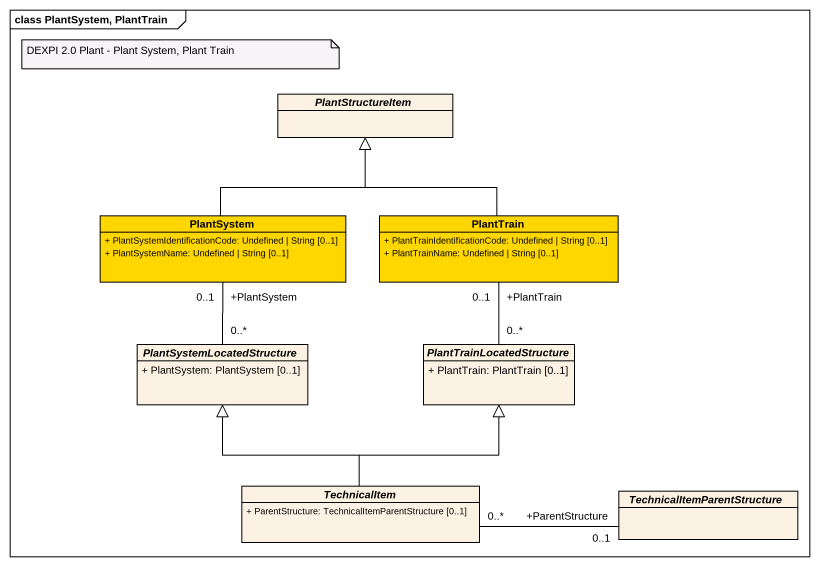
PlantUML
@startuml
mainframe class PlantSystem, PlantTrain
hide circle
hide empty members
skinparam classAttributeIconSize 0
abstract class PlantStructureItem
class PlantSystem #FFD700 {
  + PlantSystemIdentificationCode: Undefined | String [0..1]
  + PlantSystemName: Undefined | String [0..1]
}
class PlantTrain #FFD700 {
  + PlantTrainIdentificationCode: Undefined | String [0..1]
  + PlantTrainName: Undefined | String [0..1]
}
abstract class PlantSystemLocatedStructure {
  + PlantSystem: PlantSystem [0..1]
}
abstract class PlantTrainLocatedStructure {
  + PlantTrain: PlantTrain [0..1]
}
abstract class TechnicalItem {
  + ParentStructure: TechnicalItemParentStructure [0..1]
}
abstract class TechnicalItemParentStructure
PlantSystem -up-|> PlantStructureItem
PlantTrain -up-|> PlantStructureItem
PlantSystemLocatedStructure "0..*" -up- "+PlantSystem\n0..1" PlantSystem
PlantTrainLocatedStructure "0..*" -up- "+PlantTrain\n0..1" PlantTrain
TechnicalItem -up-|> PlantSystemLocatedStructure
TechnicalItem -up-|> PlantTrainLocatedStructure
TechnicalItem "0..*" -right- "+ParentStructure\n0..1" TechnicalItemParentStructure
note as N1
  DEXPI 2.0 Plant - Plant System, Plant Train
end note
@enduml
